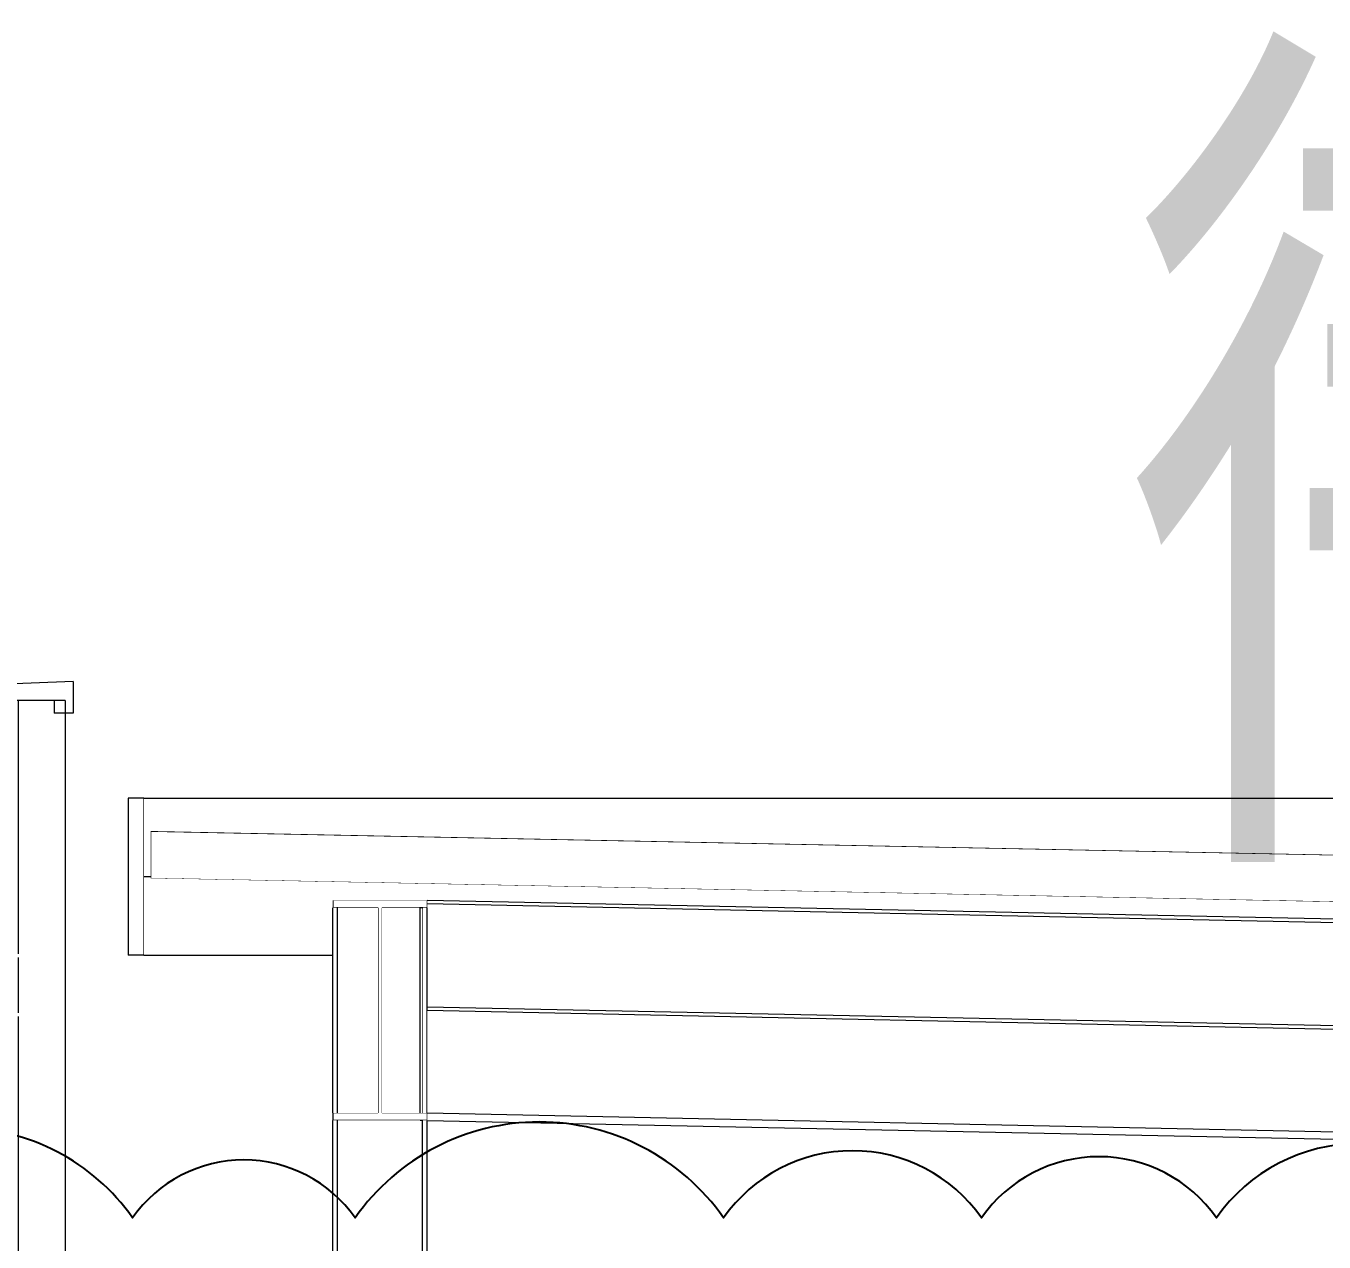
# Model space of a CAD drawing. Extents: x -18489 to 195597, y -1599 to 112111.
# Drawn here: x 24397.5 to 24810, y 28557.1 to 28943.7 of the extents above; entities that cross this region are included whole.
import ezdxf
from ezdxf.enums import TextEntityAlignment as Align
from ezdxf.xclip import XClip

# ---------------------------------------------------------------- set-up
doc = ezdxf.new("R2010")
doc.units = 0
doc.header["$LTSCALE"] = 100
doc.header["$XCLIPFRAME"] = 2
doc.linetypes.add('188K-SM-07-F10-MECH-CR PIPE-Y2257103$0$X-S-FAB_SL ALL$0$Wipeout_Contour', pattern=[1, 0, -1])
for name, color, linetype in [('188K-SM-07-F10-MECH-CR PIPE-Y2257103$0$X-S-FAB_SL ALL$0$A-WALL-EX', 7, 'Continuous'), ('188K-SM-07-F10-MECH-CR PIPE-Y2257103$0$X-S-FAB_SL ALL$0$ASP_1', 1, 'Continuous'), ('188K-SM-07-F10-MECH-CR PIPE-Y2257103$0$X-S-FAB_SL ALL$0$Hattch', 7, 'Continuous'), ('188K-SM-07-F10-MECH-CR PIPE-Y2257103$0$X-S-FAB_SL ALL$0$S-BEAM', 7, 'Continuous'), ('188K-SM-07-F10-MECH-CR PIPE-Y2257103$0$X-S-FAB_SL ALL$0$S-COL', 7, 'Continuous'), ('188K-SM-07-F10-MECH-CR PIPE-Y2257103$0$X-S-FAB_SL ALL$0$S-SLAB-SHOW', 7, 'Continuous'), ('X-N-FAB-L10$0$4', 8, 'Continuous')]:
    doc.layers.add(name, color=color, linetype=linetype)
doc.styles.add('X-N-FAB-L10$0$CHINA', font='simplex.shx', dxfattribs={"width": 0.75, "bigfont": 'chineset.shx'})

# ---------------------------------------------------------------- blocks, each defined once
blk = doc.blocks.new('188K-SM-07-F10-MECH-CR PIPE-Y2257103$0$X-S-FAB_SL ALL$0$剖面元素_441_3', base_point=(23061.26, -8263.06))
at = {"layer": '188K-SM-07-F10-MECH-CR PIPE-Y2257103$0$X-S-FAB_SL ALL$0$A-WALL-EX', "color": 6, "lineweight": 0}
for p, q in [((47456.26, -5864.56), (47456.26, -5945.06)), ((47471.26, -5864.56), (47467.76, -5864.56)), ((47471.26, -5864.56), (47471.26, -6323.61)), ((47456.26, -5946.26), (47456.26, -5963.86)), ((47456.26, -5965.06), (47456.26, -6400.75)), ((47461.26, -6324.56), (47461.26, -6326.56)), ((47456.26, -6400.75), (47471.26, -6400.89)), ((47471.26, -6400.59), (47471.26, -6400.89))]:
    blk.add_line(p, q, dxfattribs=at)
blk = doc.blocks.new('188K-SM-07-F10-MECH-CR PIPE-Y2257103$0$X-S-FAB_SL ALL$0$剖面元素_443_3', base_point=(23061.26, -8263.06))
at = {"layer": '188K-SM-07-F10-MECH-CR PIPE-Y2257103$0$X-S-FAB_SL ALL$0$A-WALL-EX', "color": 6, "lineweight": 0}
for p, q in [((47473.76, -5858.56), (47418.76, -5860.56)), ((47418.76, -5860.56), (47418.76, -5868.56)), ((47473.76, -5858.56), (47473.76, -5868.56)), ((47436.26, -5864.56), (47421.26, -5864.56)), ((47456.26, -5864.56), (47436.26, -5864.56)), ((47467.76, -5864.56), (47456.26, -5864.56)), ((47467.76, -5864.56), (47467.76, -5868.56)), ((47421.26, -5868.56), (47418.76, -5868.56)), ((47473.76, -5868.56), (47467.76, -5868.56))]:
    blk.add_line(p, q, dxfattribs=at)
blk = doc.blocks.new('188K-SM-07-F10-MECH-CR PIPE-Y2257103$0$X-S-FAB_SL ALL$0$剖面元素_582_3', base_point=(23061.26, -8263.06))
at = {"layer": '188K-SM-07-F10-MECH-CR PIPE-Y2257103$0$X-S-FAB_SL ALL$0$S-BEAM', "color": 2, "lineweight": 0}
for p, q in [((47556.26, -5928.06), (47556.26, -5930.46)), ((47586.26, -5928.06), (47556.26, -5928.06)), ((47570.61, -5930.46), (47556.26, -5930.46)), ((47570.61, -5930.46), (47570.61, -5995.66)), ((47571.91, -5930.46), (47571.91, -5995.66)), ((47586.26, -5930.46), (47571.91, -5930.46)), ((47586.26, -5928.06), (47586.26, -5930.46)), ((47556.26, -5995.66), (47556.26, -5998.06)), ((47570.61, -5995.66), (47556.26, -5995.66)), ((47586.26, -5995.66), (47571.91, -5995.66)), ((47586.26, -5995.66), (47586.26, -5998.06)), ((47586.26, -5998.06), (47556.26, -5998.06))]:
    blk.add_line(p, q, dxfattribs=at)
blk = doc.blocks.new('188K-SM-07-F10-MECH-CR PIPE-Y2257103$0$X-S-FAB_SL ALL$0$剖面元素_585_3', base_point=(23061.26, -8263.06))
at = {"layer": '188K-SM-07-F10-MECH-CR PIPE-Y2257103$0$X-S-FAB_SL ALL$0$S-SLAB-SHOW', "color": 2, "lineweight": 0}
for p, q in [((47498.37, -5906.05), (47498.37, -5921.05)), ((47498.37, -5906.05), (48396.26, -5924.06)), ((47498.37, -5921.05), (48396.26, -5939.06))]:
    blk.add_line(p, q, dxfattribs=at)
blk = doc.blocks.new('188K-SM-07-F10-MECH-CR PIPE-Y2257103$0$X-S-FAB_SL ALL$0$剖面元素_587_3', base_point=(23061.26, -8263.06))
at = {"layer": '188K-SM-07-F10-MECH-CR PIPE-Y2257103$0$X-S-FAB_SL ALL$0$A-WALL-EX', "color": 6, "lineweight": 0}
for p, q in [((47491.26, -5895.56), (47491.26, -5945.56)), ((47496.26, -5895.56), (47491.26, -5895.56)), ((47496.26, -5895.56), (47496.26, -5945.56)), ((47496.26, -5945.56), (47491.26, -5945.56))]:
    blk.add_line(p, q, dxfattribs=at)
blk = doc.blocks.new('188K-SM-07-F10-MECH-CR PIPE-Y2257103$0$X-S-FAB_SL ALL$0$剖面元素_1141_3', base_point=(23061.26, -8263.06))
at = {"color": 254, "linetype": '188K-SM-07-F10-MECH-CR PIPE-Y2257103$0$X-S-FAB_SL ALL$0$Wipeout_Contour', "lineweight": 0, "ltscale": 337590.296515}
blk.add_wipeout([(47496.26, -5920.56), (47498.37, -5920.56), (47498.37, -5906.05), (48221.88, -5920.56), (48416.26, -5920.56), (48416.26, -5895.56), (47496.26, -5895.56)], dxfattribs=at).dxf.layer = '188K-SM-07-F10-MECH-CR PIPE-Y2257103$0$X-S-FAB_SL ALL$0$Hattch'
at = {"layer": '188K-SM-07-F10-MECH-CR PIPE-Y2257103$0$X-S-FAB_SL ALL$0$A-WALL-EX', "color": 8, "lineweight": 0}
blk.add_line((47496.26, -5895.56), (48416.26, -5895.56), dxfattribs=at)
at = {"color": 254, "linetype": '188K-SM-07-F10-MECH-CR PIPE-Y2257103$0$X-S-FAB_SL ALL$0$Wipeout_Contour', "lineweight": 0, "ltscale": 917878.588503}
blk.add_wipeout([(47496.26, -5945.56), (47556.26, -5945.56), (47556.26, -5928.06), (47586.26, -5928.06), (47586.26, -5928.13), (47944.76, -5935.56), (47952.46, -5935.56), (47952.46, -5935.72), (48306.26, -5943.06), (48336.26, -5943.06), (48336.26, -5945.56), (48406.26, -5945.56), (48406.26, -5920.56), (48221.88, -5920.56), (48396.26, -5924.06), (48396.26, -5939.06), (47498.37, -5921.05), (47498.37, -5920.56), (47496.26, -5920.56)], dxfattribs=at).dxf.layer = '188K-SM-07-F10-MECH-CR PIPE-Y2257103$0$X-S-FAB_SL ALL$0$Hattch'
at = {"layer": '188K-SM-07-F10-MECH-CR PIPE-Y2257103$0$X-S-FAB_SL ALL$0$A-WALL-EX', "color": 8, "lineweight": 0}
for p, q in [((47496.26, -5920.56), (47498.37, -5920.56)), ((47496.26, -5945.56), (47556.26, -5945.56))]:
    blk.add_line(p, q, dxfattribs=at)
blk = doc.blocks.new('188K-SM-07-F10-MECH-CR PIPE-Y2257103$0$X-S-FAB_SL ALL$0$剖面元素_1463_3', base_point=(23061.26, -8263.06))
at = {"color": 254, "linetype": '188K-SM-07-F10-MECH-CR PIPE-Y2257103$0$X-S-FAB_SL ALL$0$Wipeout_Contour', "lineweight": 0, "ltscale": 191717.656245}
blk.add_wipeout([(47556.26, -5930.46), (47556.26, -5995.66), (47557.76, -5995.66), (47557.76, -5930.46)], dxfattribs=at).dxf.layer = '188K-SM-07-F10-MECH-CR PIPE-Y2257103$0$X-S-FAB_SL ALL$0$Hattch'
at = {"color": 254, "linetype": '188K-SM-07-F10-MECH-CR PIPE-Y2257103$0$X-S-FAB_SL ALL$0$Wipeout_Contour', "lineweight": 0, "ltscale": 191830.77103}
blk.add_wipeout([(47584.76, -5995.66), (47586.26, -5995.66), (47586.26, -5930.46), (47584.76, -5930.46)], dxfattribs=at).dxf.layer = '188K-SM-07-F10-MECH-CR PIPE-Y2257103$0$X-S-FAB_SL ALL$0$Hattch'
at = {"color": 254, "linetype": '188K-SM-07-F10-MECH-CR PIPE-Y2257103$0$X-S-FAB_SL ALL$0$Wipeout_Contour', "lineweight": 0, "ltscale": 191823.071782}
blk.add_wipeout([(47556.26, -5998.06), (47556.26, -6340.06), (47557.76, -6340.06), (47557.76, -5998.06)], dxfattribs=at).dxf.layer = '188K-SM-07-F10-MECH-CR PIPE-Y2257103$0$X-S-FAB_SL ALL$0$Hattch'
at = {"color": 254, "linetype": '188K-SM-07-F10-MECH-CR PIPE-Y2257103$0$X-S-FAB_SL ALL$0$Wipeout_Contour', "lineweight": 0, "ltscale": 191936.12446}
blk.add_wipeout([(47586.26, -5998.06), (47584.76, -5998.06), (47584.76, -6340.06), (47586.26, -6340.06)], dxfattribs=at).dxf.layer = '188K-SM-07-F10-MECH-CR PIPE-Y2257103$0$X-S-FAB_SL ALL$0$Hattch'
at = {"layer": '188K-SM-07-F10-MECH-CR PIPE-Y2257103$0$X-S-FAB_SL ALL$0$S-COL', "color": 8, "lineweight": 0}
blk.add_line((47586.26, -5995.66), (47586.26, -5963.13), dxfattribs=at)
at = {"color": 254, "linetype": '188K-SM-07-F10-MECH-CR PIPE-Y2257103$0$X-S-FAB_SL ALL$0$Wipeout_Contour', "lineweight": 0, "ltscale": 191746.133349}
blk.add_wipeout([(47557.76, -5995.66), (47570.61, -5995.66), (47570.61, -5930.46), (47557.76, -5930.46)], dxfattribs=at).dxf.layer = '188K-SM-07-F10-MECH-CR PIPE-Y2257103$0$X-S-FAB_SL ALL$0$Hattch'
at = {"color": 254, "linetype": '188K-SM-07-F10-MECH-CR PIPE-Y2257103$0$X-S-FAB_SL ALL$0$Wipeout_Contour', "lineweight": 0, "ltscale": 287799.615884}
blk.add_wipeout([(47557.76, -5998.06), (47557.76, -6340.06), (47584.76, -6340.06), (47584.76, -5998.11), (47583.99, -5998.09), (47583.99, -5998.06)], dxfattribs=at).dxf.layer = '188K-SM-07-F10-MECH-CR PIPE-Y2257103$0$X-S-FAB_SL ALL$0$Hattch'
at = {"layer": '188K-SM-07-F10-MECH-CR PIPE-Y2257103$0$X-S-FAB_SL ALL$0$S-COL', "color": 8, "lineweight": 0}
for p, q in [((47556.26, -5995.66), (47556.26, -5930.46)), ((47557.76, -5995.66), (47557.76, -5930.46)), ((47556.26, -6340.06), (47556.26, -5998.06)), ((47557.76, -6340.06), (47557.76, -5998.06)), ((47584.76, -6340.06), (47584.76, -5998.11)), ((47586.26, -6340.06), (47586.26, -5998.14))]:
    blk.add_line(p, q, dxfattribs=at)
at = {"color": 254, "linetype": '188K-SM-07-F10-MECH-CR PIPE-Y2257103$0$X-S-FAB_SL ALL$0$Wipeout_Contour', "lineweight": 0, "ltscale": 191800.757834}
blk.add_wipeout([(47571.91, -5930.46), (47571.91, -5995.66), (47583.99, -5995.66), (47583.99, -5930.46)], dxfattribs=at).dxf.layer = '188K-SM-07-F10-MECH-CR PIPE-Y2257103$0$X-S-FAB_SL ALL$0$Hattch'
at = {"layer": '188K-SM-07-F10-MECH-CR PIPE-Y2257103$0$X-S-FAB_SL ALL$0$S-COL', "color": 8, "lineweight": 0}
blk.add_line((47584.76, -5995.66), (47584.76, -5930.5), dxfattribs=at)
blk = doc.blocks.new('188K-SM-07-F10-MECH-CR PIPE-Y2257103$0$X-S-FAB_SL ALL$0$剖面元素_1464_3', base_point=(23061.26, -8263.06))
at = {"color": 254, "linetype": '188K-SM-07-F10-MECH-CR PIPE-Y2257103$0$X-S-FAB_SL ALL$0$Wipeout_Contour', "lineweight": 0, "ltscale": 191809.986851}
blk.add_wipeout([(47583.99, -5930.48), (47584.76, -5930.5), (47584.76, -5930.46), (47583.99, -5930.46)], dxfattribs=at).dxf.layer = '188K-SM-07-F10-MECH-CR PIPE-Y2257103$0$X-S-FAB_SL ALL$0$Hattch'
at = {"color": 254, "linetype": '188K-SM-07-F10-MECH-CR PIPE-Y2257103$0$X-S-FAB_SL ALL$0$Wipeout_Contour', "lineweight": 0, "ltscale": 191843.638878}
blk.add_wipeout([(47583.99, -5998.09), (47584.76, -5998.11), (47584.76, -5998.06), (47583.99, -5998.06)], dxfattribs=at).dxf.layer = '188K-SM-07-F10-MECH-CR PIPE-Y2257103$0$X-S-FAB_SL ALL$0$Hattch'
at = {"layer": '188K-SM-07-F10-MECH-CR PIPE-Y2257103$0$X-S-FAB_SL ALL$0$S-BEAM', "color": 8, "lineweight": 0}
blk.add_line((47583.99, -5998.09), (47583.99, -5998.06), dxfattribs=at)
at = {"color": 254, "linetype": '188K-SM-07-F10-MECH-CR PIPE-Y2257103$0$X-S-FAB_SL ALL$0$Wipeout_Contour', "lineweight": 0, "ltscale": 191826.264164}
blk.add_wipeout([(47583.99, -5930.48), (47583.99, -5995.66), (47584.76, -5995.66), (47584.76, -5930.5)], dxfattribs=at).dxf.layer = '188K-SM-07-F10-MECH-CR PIPE-Y2257103$0$X-S-FAB_SL ALL$0$Hattch'
at = {"layer": '188K-SM-07-F10-MECH-CR PIPE-Y2257103$0$X-S-FAB_SL ALL$0$S-BEAM', "color": 8, "lineweight": 0}
for p, q in [((47583.99, -5995.66), (47583.99, -5930.48)), ((47584.76, -5930.5), (47583.99, -5930.48)), ((47584.76, -5930.5), (47584.76, -5930.46))]:
    blk.add_line(p, q, dxfattribs=at)
at = {"color": 254, "linetype": '188K-SM-07-F10-MECH-CR PIPE-Y2257103$0$X-S-FAB_SL ALL$0$Wipeout_Contour', "lineweight": 0, "ltscale": 193283.151472}
blk.add_wipeout([(47586.26, -5995.74), (47586.26, -5998.14), (48306.26, -6013.08), (48306.26, -6010.68)], dxfattribs=at).dxf.layer = '188K-SM-07-F10-MECH-CR PIPE-Y2257103$0$X-S-FAB_SL ALL$0$Hattch'
at = {"color": 254, "linetype": '188K-SM-07-F10-MECH-CR PIPE-Y2257103$0$X-S-FAB_SL ALL$0$Wipeout_Contour', "lineweight": 0, "ltscale": 193274.475231}
blk.add_wipeout([(47586.26, -5963.13), (47586.26, -5995.74), (48306.26, -6010.68), (48306.26, -5978.07)], dxfattribs=at).dxf.layer = '188K-SM-07-F10-MECH-CR PIPE-Y2257103$0$X-S-FAB_SL ALL$0$Hattch'
at = {"layer": '188K-SM-07-F10-MECH-CR PIPE-Y2257103$0$X-S-FAB_SL ALL$0$S-BEAM', "color": 8, "lineweight": 0}
for p, q in [((48306.26, -6010.68), (47586.26, -5995.74)), ((47584.76, -5998.11), (47583.99, -5998.09)), ((47584.76, -5998.11), (47584.76, -5998.06)), ((47586.26, -5998.06), (47586.26, -5998.14)), ((48306.26, -6013.08), (47586.26, -5998.14))]:
    blk.add_line(p, q, dxfattribs=at)
blk = doc.blocks.new('188K-SM-07-F10-MECH-CR PIPE-Y2257103$0$X-S-FAB_SL ALL$0$剖面元素_1939_3', base_point=(23061.26, -8263.06))
at = {"color": 254, "linetype": '188K-SM-07-F10-MECH-CR PIPE-Y2257103$0$X-S-FAB_SL ALL$0$Wipeout_Contour', "lineweight": 0, "ltscale": 579774.12187}
blk.add_wipeout([(47586.26, -5962.03), (48306.26, -5976.97), (48306.26, -5944.16), (47946.51, -5936.7), (47946.51, -5959.56), (47952.46, -5959.56), (47952.46, -5960.36), (47940.06, -5960.36), (47940.06, -5959.56), (47946.01, -5959.56), (47946.01, -5936.69), (47586.26, -5929.23)], dxfattribs=at).dxf.layer = '188K-SM-07-F10-MECH-CR PIPE-Y2257103$0$X-S-FAB_SL ALL$0$Hattch'
at = {"color": 254, "linetype": '188K-SM-07-F10-MECH-CR PIPE-Y2257103$0$X-S-FAB_SL ALL$0$Wipeout_Contour', "lineweight": 0, "ltscale": 337454.409054}
blk.add_wipeout([(47586.26, -5928.13), (47586.26, -5929.23), (47946.01, -5936.69), (47946.01, -5936.36), (47940.06, -5936.36), (47940.06, -5935.56), (47944.76, -5935.56)], dxfattribs=at).dxf.layer = '188K-SM-07-F10-MECH-CR PIPE-Y2257103$0$X-S-FAB_SL ALL$0$Hattch'
at = {"color": 254, "linetype": '188K-SM-07-F10-MECH-CR PIPE-Y2257103$0$X-S-FAB_SL ALL$0$Wipeout_Contour', "lineweight": 0, "ltscale": 193266.121412}
blk.add_wipeout([(47586.26, -5963.13), (48306.26, -5978.07), (48306.26, -5976.97), (47586.26, -5962.03)], dxfattribs=at).dxf.layer = '188K-SM-07-F10-MECH-CR PIPE-Y2257103$0$X-S-FAB_SL ALL$0$Hattch'
at = {"layer": '188K-SM-07-F10-MECH-CR PIPE-Y2257103$0$X-S-FAB_SL ALL$0$S-BEAM', "color": 8, "lineweight": 0}
for p, q in [((47944.76, -5935.56), (47586.26, -5928.13)), ((47946.01, -5936.69), (47586.26, -5929.23)), ((47586.26, -5962.03), (47586.26, -5930.46)), ((48306.26, -5976.97), (47586.26, -5962.03)), ((47586.26, -5963.13), (47586.26, -5962.03)), ((48306.26, -5978.07), (47586.26, -5963.13))]:
    blk.add_line(p, q, dxfattribs=at)
blk = doc.blocks.new('188K-SM-07-F10-MECH-CR PIPE-Y2257103$0$X-S-FAB_SL ALL$0$A$C2e9ab586')
at = {"layer": '188K-SM-07-F10-MECH-CR PIPE-Y2257103$0$X-S-FAB_SL ALL$0$A-WALL-EX', "lineweight": 0}
for name in ['188K-SM-07-F10-MECH-CR PIPE-Y2257103$0$X-S-FAB_SL ALL$0$剖面元素_443_3', '188K-SM-07-F10-MECH-CR PIPE-Y2257103$0$X-S-FAB_SL ALL$0$剖面元素_441_3', '188K-SM-07-F10-MECH-CR PIPE-Y2257103$0$X-S-FAB_SL ALL$0$剖面元素_587_3']:
    blk.add_blockref(name, (-28106.39, 285), dxfattribs=at)
at = {"layer": '188K-SM-07-F10-MECH-CR PIPE-Y2257103$0$X-S-FAB_SL ALL$0$S-BEAM', "lineweight": 0}
blk.add_blockref('188K-SM-07-F10-MECH-CR PIPE-Y2257103$0$X-S-FAB_SL ALL$0$剖面元素_582_3', (-28106.39, 285), dxfattribs=at)
at = {"layer": '188K-SM-07-F10-MECH-CR PIPE-Y2257103$0$X-S-FAB_SL ALL$0$S-SLAB-SHOW', "lineweight": 0}
blk.add_blockref('188K-SM-07-F10-MECH-CR PIPE-Y2257103$0$X-S-FAB_SL ALL$0$剖面元素_585_3', (-28106.39, 285), dxfattribs=at)
at = {"layer": '188K-SM-07-F10-MECH-CR PIPE-Y2257103$0$X-S-FAB_SL ALL$0$A-WALL-EX', "lineweight": 0}
blk.add_blockref('188K-SM-07-F10-MECH-CR PIPE-Y2257103$0$X-S-FAB_SL ALL$0$剖面元素_1141_3', (-28106.39, 285), dxfattribs=at)
at = {"layer": '188K-SM-07-F10-MECH-CR PIPE-Y2257103$0$X-S-FAB_SL ALL$0$S-COL', "lineweight": 0}
blk.add_blockref('188K-SM-07-F10-MECH-CR PIPE-Y2257103$0$X-S-FAB_SL ALL$0$剖面元素_1463_3', (-28106.39, 285), dxfattribs=at)
at = {"layer": '188K-SM-07-F10-MECH-CR PIPE-Y2257103$0$X-S-FAB_SL ALL$0$S-BEAM', "lineweight": 0}
blk.add_blockref('188K-SM-07-F10-MECH-CR PIPE-Y2257103$0$X-S-FAB_SL ALL$0$剖面元素_1464_3', (-28106.39, 285), dxfattribs=at)
blk.add_blockref('188K-SM-07-F10-MECH-CR PIPE-Y2257103$0$X-S-FAB_SL ALL$0$剖面元素_1939_3', (-28106.39, 285), dxfattribs=at)
blk = doc.blocks.new('188K-SM-07-F10-MECH-CR PIPE-Y2257103$0$X-S-FAB_SL ALL')
at = {"layer": '188K-SM-07-F10-MECH-CR PIPE-Y2257103$0$X-S-FAB_SL ALL$0$ASP_1'}
blk.add_blockref('188K-SM-07-F10-MECH-CR PIPE-Y2257103$0$X-S-FAB_SL ALL$0$A$C2e9ab586', (23632.864, -73288.977), dxfattribs=at)
blk = doc.blocks.new('188K-SM-07-F10-MECH-CR PIPE-Y2257103')
ref = blk.add_blockref('188K-SM-07-F10-MECH-CR PIPE-Y2257103$0$X-S-FAB_SL ALL', (4473.521, 99334.763))
XClip(ref).set_block_clipping_path([(-7553.4648570136, -75341.9369645483), (24026.2025623869, -67725.7696244382)])
blk = doc.blocks.new('X-N-FAB-L10')
at = {"layer": 'X-N-FAB-L10$0$4', "color": 6}
blk.add_lwpolyline([(25695.71, 28564.825, 0.5205671), (25606.93, 28564.825, 0.5205671), (25490.368, 28564.825, 0.5205671), (25400.934, 28564.825, 0.5205671), (25330.054, 28564.825, 0.5205671), (25209.858, 28564.825, 0.5205671), (25133.45, 28564.825, 0.5205671), (25060.183, 28564.825, 0.5205671), (24941.216, 28564.825, 0.5205671), (24866.518, 28564.825, 0.5205671), (24775.809, 28564.825, 0.5205671), (24701.137, 28564.825, 0.5205671), (24619.182, 28564.825, 0.5205671), (24502.107, 28564.825, 0.5205671), (24431.373, 28564.825, 0.5205671), (24321.759, 28564.825, 0.5205671), (24225.801, 28564.825, 0.5205671), (24105.539, 28564.825, 0.5205671), (23985.04, 28564.825, 0.5205671), (23898.477, 28564.825, 0.5205671)], format="xyb", dxfattribs=at)
at = {"layer": 'X-N-FAB-L10$0$4', "color": 6, "style": 'X-N-FAB-L10$0$CHINA', "width": 0.8}
blk.add_text('待美光提供現況平面圖後調整', height=240, dxfattribs=at).set_placement((25992.956, 28797.625), align=Align.MIDDLE_CENTER)

msp = doc.modelspace()

# ---------------------------------------------------------------- block references
msp.add_blockref('188K-SM-07-F10-MECH-CR PIPE-Y2257103', (0, 0))

# ---------------------------------------------------------------- next in the draw order: block references
msp.add_blockref('X-N-FAB-L10', (0, 0))

doc.saveas('drawing.dxf')
